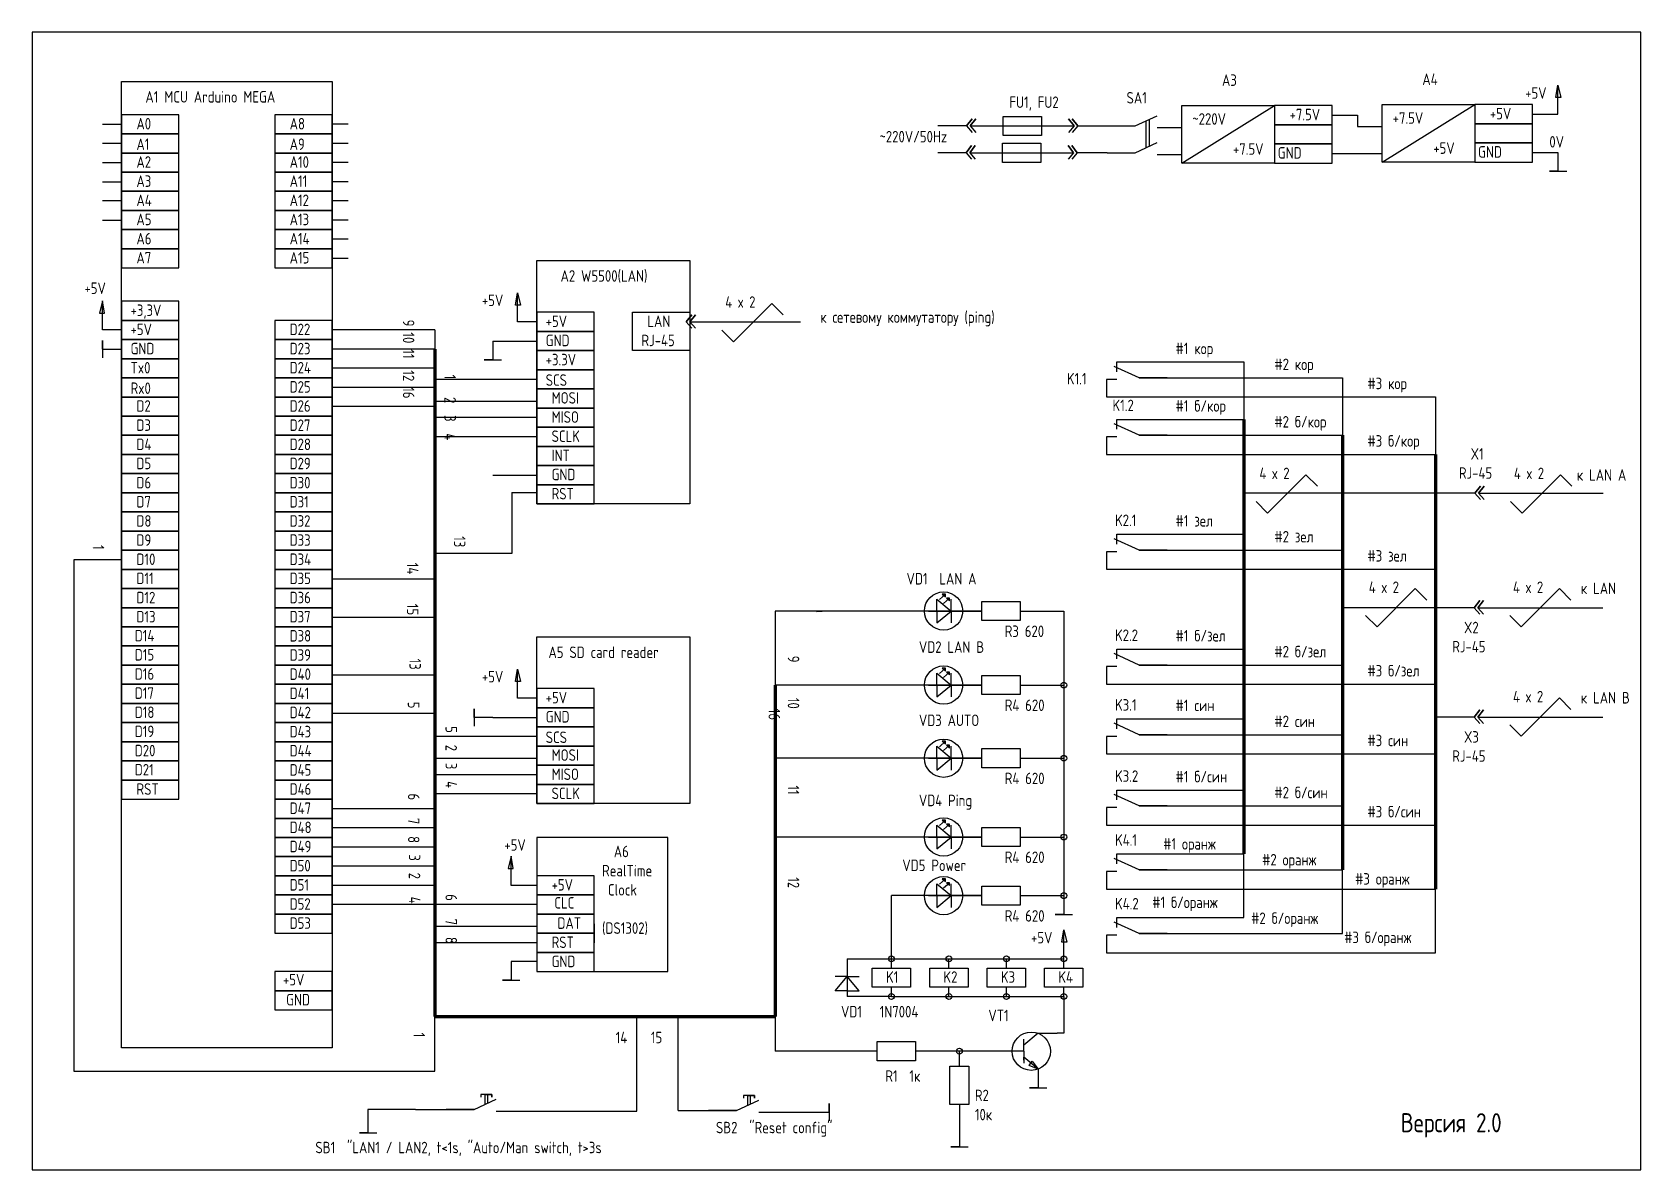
# Model space of a CAD drawing. Header units: millimetres. Extents: x -47 to 373, y 59 to 356.
import ezdxf

# ---------------------------------------------------------------- set-up
doc = ezdxf.new("R2010")
doc.units = ezdxf.units.MM
doc.linetypes.add('ГОСТ 2.303 4', pattern=[7, 5, -2, 0])
doc.styles.add('ГОСТ 2.304', font='CS_Gost2304.shx')

msp = doc.modelspace()

# ---------------------------------------------------------------- linework, layer by layer
at = {"ltscale": 100}
for p, q in [((350.55, 338.91), (351.09, 342.1)), ((351.09, 334.51), (351.09, 342.1)), ((351.09, 342.1), (351.85, 338.91)), ((252.9, 321.77), (277.12, 336.77)), ((305.21, 322.01), (329.42, 337.01)), ((351.85, 338.91), (350.55, 338.91)), ((35.25, 331.88), (31.06, 331.88)), ((196.7, 331.44), (198.15, 333.33)), ((198.15, 333.33), (196.7, 331.44)), ((197.65, 331.44), (199.1, 333.33)), ((199.1, 333.33), (197.65, 331.44)), ((224.79, 331.44), (223.34, 333.33)), ((223.34, 333.33), (224.79, 331.44)), ((225.74, 331.44), (224.29, 333.33)), ((224.29, 333.33), (225.74, 331.44)), ((240.67, 331.44), (246.49, 334.09)), ((243.58, 325.77), (243.58, 332.77)), ((244.35, 333.12), (244.35, 326.12)), ((292.12, 334.27), (298.79, 334.27)), ((298.79, 334.27), (298.79, 331.27)), ((344.42, 334.51), (351.09, 334.51)), ((196.7, 331.44), (189.17, 331.44)), ((196.7, 331.44), (198.15, 329.77)), ((197.65, 331.44), (224.79, 331.44)), ((197.65, 331.44), (199.1, 329.77)), ((224.79, 331.44), (223.34, 329.77)), ((225.74, 331.44), (224.29, 329.77)), ((225.74, 331.44), (233.36, 331.44)), ((233.36, 331.44), (240.67, 331.44)), ((246.49, 331.02), (252.83, 331.02)), ((298.79, 331.27), (305.14, 331.27)), ((35.25, 326.88), (31.06, 326.88)), ((196.56, 324.44), (189.17, 324.44)), ((196.56, 324.44), (198.01, 326.33)), ((198.01, 326.33), (196.56, 324.44)), ((196.56, 324.44), (198.01, 322.77)), ((197.51, 324.44), (198.96, 326.33)), ((198.96, 326.33), (197.51, 324.44)), ((197.51, 324.44), (224.65, 324.44)), ((197.51, 324.44), (198.96, 322.77)), ((224.65, 324.44), (223.2, 326.33)), ((223.2, 326.33), (224.65, 324.44)), ((224.65, 324.44), (223.2, 322.77)), ((225.6, 324.44), (224.15, 326.33)), ((224.15, 326.33), (225.6, 324.44)), ((225.6, 324.44), (224.15, 322.77)), ((233.36, 324.44), (225.6, 324.44)), ((233.36, 324.44), (240.67, 324.44)), ((240.67, 324.44), (246.49, 327.09)), ((246.49, 324.02), (252.83, 324.02)), ((292.12, 324.27), (298.79, 324.27)), ((298.79, 324.27), (305.14, 324.27)), ((344.42, 324.51), (351.09, 324.51)), ((351.09, 324.51), (351.09, 319.63)), ((35.25, 321.88), (31.06, 321.88)), ((351.09, 319.63), (348.86, 319.63)), ((348.86, 319.63), (353.38, 319.63)), ((35.25, 316.88), (31.06, 316.88)), ((35.25, 311.88), (31.06, 311.88)), ((35.25, 306.88), (31.06, 306.88)), ((35.25, 301.88), (31.06, 301.88)), ((35.25, 296.88), (31.06, 296.88)), ((-28.91, 285.77), (-29.67, 282.58)), ((-28.91, 278.18), (-28.91, 285.77)), ((-28.37, 282.58), (-28.91, 285.77)), ((78.94, 284.69), (79.48, 287.89)), ((79.48, 280.29), (79.48, 287.89)), ((79.48, 287.89), (80.24, 284.69)), ((-29.67, 282.58), (-28.37, 282.58)), ((80.24, 284.69), (78.94, 284.69)), ((123.5, 280.29), (124.95, 282.17)), ((124.95, 282.17), (123.5, 280.29)), ((124.45, 280.29), (125.9, 282.17)), ((125.9, 282.17), (124.45, 280.29)), ((135.82, 275.11), (145.82, 285.11)), ((145.82, 285.11), (148.82, 282.11)), ((57.85, 278.18), (31.06, 278.18)), ((57.85, 278.18), (57.85, 273.18)), ((123.5, 280.29), (124.95, 278.62)), ((124.45, 280.29), (153.32, 280.29)), ((124.45, 280.29), (125.9, 278.62)), ((132.82, 278.11), (135.82, 275.11)), ((-28.91, 273.18), (-28.91, 275.41)), ((-28.91, 275.41), (-28.91, 270.88)), ((31.06, 273.18), (31.06, 268.18)), ((57.85, 273.18), (31.06, 273.18)), ((73.01, 275.29), (73.01, 270.41)), ((124.45, 275.29), (124.45, 270.29)), ((73.01, 270.41), (70.78, 270.41)), ((70.78, 270.41), (75.3, 270.41)), ((235.92, 267.29), (235.92, 269.85)), ((235.92, 269.85), (249.04, 269.85)), ((249.04, 269.85), (269.04, 269.85)), ((269.04, 269.85), (269.04, 254.85)), ((57.85, 268.18), (31.06, 268.18)), ((84.45, 265.29), (57.85, 265.29)), ((124.45, 265.29), (124.45, 260.29)), ((233.2, 265.29), (233.2, 260.71)), ((249.04, 265.71), (294.85, 265.71)), ((294.85, 265.71), (294.85, 250.71)), ((31.06, 263.18), (31.06, 258.18)), ((57.85, 263.18), (31.06, 263.18)), ((233.2, 260.71), (249.04, 260.71)), ((249.04, 260.71), (319.14, 260.71)), ((319.14, 260.71), (319.14, 245.71)), ((35.25, 258.18), (31.06, 258.18)), ((57.85, 258.18), (31.06, 258.18)), ((84.45, 259.54), (57.85, 259.54)), ((31.06, 253.18), (31.06, 248.18)), ((84.45, 255.29), (57.85, 255.29)), ((124.45, 255.29), (124.45, 250.29)), ((235.92, 252.29), (235.92, 254.85)), ((235.92, 254.85), (249.04, 254.85)), ((249.04, 254.85), (269.04, 254.85)), ((84.45, 250.29), (57.85, 250.29)), ((233.2, 250.29), (233.2, 245.71)), ((249.04, 250.71), (294.85, 250.71)), ((84.45, 245.29), (84.45, 240.29)), ((233.2, 245.71), (249.04, 245.71)), ((249.04, 245.71), (319.14, 245.71)), ((-23.94, 243.18), (-23.94, 238.18)), ((275.28, 230.38), (285.28, 240.38)), ((285.28, 240.38), (288.28, 237.38)), ((341.73, 230.38), (351.73, 240.38)), ((351.73, 240.38), (354.73, 237.38)), ((77.93, 235.73), (84.45, 235.73)), ((77.93, 235.73), (77.93, 219.83)), ((329.4, 235.56), (269.04, 235.56)), ((329.4, 235.56), (330.85, 237.44)), ((330.85, 237.44), (329.4, 235.56)), ((329.4, 235.56), (330.85, 233.89)), ((330.35, 235.56), (331.8, 237.44)), ((331.8, 237.44), (330.35, 235.56)), ((330.35, 235.56), (331.8, 233.89)), ((330.35, 235.56), (362.92, 235.56)), ((272.28, 233.38), (275.28, 230.38)), ((338.73, 233.38), (341.73, 230.38)), ((235.92, 222.29), (235.92, 224.85)), ((235.92, 224.85), (249.04, 224.85)), ((249.04, 224.85), (269.04, 224.85)), ((77.93, 219.83), (57.85, 219.83)), ((233.2, 220.29), (233.2, 215.71)), ((249.04, 220.71), (294.85, 220.71)), ((-23.94, 218.18), (-36.4, 218.18)), ((-36.4, 218.18), (-36.4, 84.67)), ((233.2, 215.71), (249.04, 215.71)), ((246.21, 215.71), (319.14, 215.71)), ((31.06, 213.18), (57.85, 213.18)), ((303.85, 200.67), (313.85, 210.67)), ((313.85, 210.67), (316.85, 207.67)), ((341.49, 200.67), (351.49, 210.67)), ((351.49, 210.67), (354.49, 207.67)), ((188.9, 204.81), (188.9, 207.92)), ((188.9, 207.92), (192.63, 204.81)), ((188.9, 204.81), (188.9, 207.92)), ((189.59, 207.81), (191.17, 209.24)), ((191.17, 209.24), (190.35, 209.24)), ((190.35, 209.24), (191.17, 208.48)), ((190.7, 206.81), (192.24, 208.2)), ((191.17, 208.48), (191.17, 209.24)), ((192.24, 208.2), (191.42, 208.2)), ((191.42, 208.2), (192.24, 207.43)), ((192.24, 207.43), (192.24, 208.2)), ((192.63, 204.81), (192.63, 207.92)), ((329.26, 205.67), (330.71, 207.55)), ((330.71, 207.55), (329.26, 205.67)), ((330.21, 205.67), (331.66, 207.55)), ((331.66, 207.55), (330.21, 205.67)), ((31.06, 203.18), (57.85, 203.18)), ((186.71, 204.81), (146.75, 204.81)), ((146.75, 204.81), (146.75, 185.48)), ((157.49, 204.71), (159.01, 204.81)), ((200.68, 204.81), (186.71, 204.81)), ((186.71, 204.81), (200.68, 204.81)), ((188.9, 204.81), (188.9, 201.69)), ((188.9, 201.69), (192.63, 204.81)), ((188.9, 204.81), (188.9, 201.69)), ((192.63, 204.81), (192.63, 201.69)), ((210.68, 204.81), (222.08, 204.81)), ((222.08, 204.81), (222.08, 145.81)), ((329.26, 205.67), (294.85, 205.67)), ((300.85, 203.67), (303.85, 200.67)), ((329.26, 205.67), (330.71, 203.99)), ((330.21, 205.67), (331.66, 203.99)), ((330.21, 205.67), (362.78, 205.67)), ((338.49, 203.67), (341.49, 200.67)), ((235.92, 192.29), (235.92, 194.85)), ((235.92, 194.85), (249.04, 194.85)), ((249.04, 194.85), (269.04, 194.85)), ((31.06, 193.18), (31.06, 188.18)), ((78.94, 186.44), (79.48, 189.64)), ((79.48, 182.04), (79.48, 189.64)), ((79.48, 189.64), (80.24, 186.44)), ((189.59, 188.49), (191.17, 189.92)), ((191.17, 189.92), (190.35, 189.92)), ((190.35, 189.92), (191.17, 189.15)), ((191.17, 189.15), (191.17, 189.92)), ((233.2, 190.29), (233.2, 185.71)), ((249.04, 190.71), (294.85, 190.71)), ((31.06, 188.18), (58.07, 188.18)), ((80.24, 186.44), (78.94, 186.44)), ((186.71, 185.48), (146.75, 185.48)), ((200.68, 185.48), (186.71, 185.48)), ((186.71, 185.48), (200.68, 185.48)), ((188.9, 185.48), (188.9, 188.6)), ((188.9, 188.6), (192.63, 185.48)), ((188.9, 185.48), (188.9, 188.6)), ((188.9, 185.48), (188.9, 182.37)), ((188.9, 182.37), (192.63, 185.48)), ((188.9, 185.48), (188.9, 182.37)), ((190.7, 187.49), (192.24, 188.88)), ((192.24, 188.88), (191.42, 188.88)), ((191.42, 188.88), (192.24, 188.11)), ((192.24, 188.11), (192.24, 188.88)), ((192.63, 185.48), (192.63, 188.6)), ((192.63, 185.48), (192.63, 182.37)), ((210.68, 185.48), (222.08, 185.48)), ((233.2, 185.71), (249.04, 185.71)), ((249.04, 185.71), (319.14, 185.71)), ((31.06, 183.18), (31.06, 178.18)), ((341.49, 172.11), (351.49, 182.11)), ((351.49, 182.11), (354.49, 179.11)), ((31.06, 178.18), (57.85, 178.18)), ((68.13, 177.04), (68.13, 179.28)), ((68.13, 179.28), (68.13, 174.75)), ((73.01, 177.04), (68.13, 177.04)), ((235.92, 174.09), (235.92, 176.66)), ((235.92, 176.66), (249.04, 176.66)), ((249.04, 176.66), (269.04, 176.66)), ((329.26, 177.11), (319.14, 177.11)), ((329.26, 177.11), (330.71, 178.99)), ((330.71, 178.99), (329.26, 177.11)), ((329.26, 177.11), (330.71, 175.43)), ((330.21, 177.11), (331.66, 178.99)), ((331.66, 178.99), (330.21, 177.11)), ((330.21, 177.11), (331.66, 175.43)), ((330.21, 177.11), (362.78, 177.11)), ((31.06, 173.18), (31.06, 168.18)), ((249.04, 172.51), (294.85, 172.51)), ((338.49, 175.11), (341.49, 172.11)), ((84.45, 172.04), (57.85, 172.04)), ((188.9, 166.38), (188.9, 169.5)), ((188.9, 169.5), (192.63, 166.38)), ((188.9, 166.38), (188.9, 169.5)), ((189.59, 169.39), (191.17, 170.82)), ((191.17, 170.82), (190.35, 170.82)), ((190.35, 170.82), (191.17, 170.05)), ((190.7, 168.38), (192.24, 169.77)), ((191.17, 170.05), (191.17, 170.82)), ((192.24, 169.77), (191.42, 169.77)), ((191.42, 169.77), (192.24, 169.01)), ((192.24, 169.01), (192.24, 169.77)), ((192.63, 166.38), (192.63, 169.5)), ((233.2, 172.09), (233.2, 167.51)), ((84.45, 166.29), (57.85, 166.29)), ((124.45, 167.04), (124.45, 162.04)), ((186.71, 166.38), (146.75, 166.38)), ((200.68, 166.38), (186.71, 166.38)), ((186.71, 166.38), (200.68, 166.38)), ((188.9, 166.38), (188.9, 163.26)), ((188.9, 163.26), (192.63, 166.38)), ((188.9, 166.38), (188.9, 163.26)), ((192.63, 166.38), (192.63, 163.26)), ((210.68, 166.38), (222.08, 166.38)), ((233.2, 167.51), (249.04, 167.51)), ((249.04, 167.51), (319.14, 167.51)), ((-23.94, 163.18), (-23.94, 158.18)), ((57.85, 157.04), (57.85, 162.34)), ((84.45, 162.04), (57.85, 162.04)), ((84.45, 157.04), (57.85, 157.04)), ((235.92, 155.5), (235.92, 158.07)), ((235.92, 158.07), (249.04, 158.07)), ((249.04, 158.07), (269.04, 158.07)), ((57.85, 153.18), (31.06, 153.18)), ((233.2, 153.5), (233.2, 148.93)), ((249.04, 153.93), (294.85, 153.93)), ((57.62, 148.18), (31.06, 148.18)), ((188.9, 145.81), (188.9, 148.92)), ((188.9, 148.92), (192.63, 145.81)), ((188.9, 145.81), (188.9, 148.92)), ((189.59, 148.81), (191.17, 150.24)), ((191.17, 150.24), (190.35, 150.24)), ((190.35, 150.24), (191.17, 149.48)), ((190.7, 147.81), (192.24, 149.2)), ((191.17, 149.48), (191.17, 150.24)), ((192.24, 149.2), (191.42, 149.2)), ((191.42, 149.2), (192.24, 148.44)), ((192.24, 148.44), (192.24, 149.2)), ((192.63, 145.81), (192.63, 148.92)), ((233.2, 148.93), (249.04, 148.93)), ((249.04, 148.93), (319.14, 148.93)), ((57.61, 143.18), (31.06, 143.18)), ((186.71, 145.81), (146.75, 145.81)), ((200.68, 145.81), (186.71, 145.81)), ((186.71, 145.81), (200.68, 145.81)), ((188.9, 145.81), (188.9, 142.69)), ((188.9, 142.69), (192.63, 145.81)), ((188.9, 145.81), (188.9, 142.69)), ((192.63, 145.81), (192.63, 142.69)), ((210.68, 145.81), (222.08, 145.81)), ((222.08, 145.81), (222.08, 130.5)), ((77.78, 140.77), (77.02, 137.58)), ((77.78, 133.18), (77.78, 140.77)), ((78.32, 137.58), (77.78, 140.77)), ((235.92, 138.81), (235.92, 141.38)), ((235.92, 141.38), (249.04, 141.38)), ((249.04, 141.38), (269.04, 141.38)), ((269.04, 124.76), (269.04, 141.38)), ((57.85, 138.18), (31.06, 138.18)), ((77.02, 137.58), (78.32, 137.58)), ((189.59, 133.51), (191.17, 134.93)), ((191.17, 134.93), (190.35, 134.93)), ((190.35, 134.93), (191.17, 134.17)), ((191.17, 134.17), (191.17, 134.93)), ((233.2, 136.81), (233.2, 132.23)), ((247.86, 137.23), (294.85, 137.23)), ((294.85, 120.61), (294.85, 137.23)), ((57.62, 133.18), (31.06, 133.18)), ((84.45, 133.18), (77.78, 133.18)), ((186.71, 130.5), (177.08, 130.5)), ((177.08, 114), (177.08, 130.5)), ((200.68, 130.5), (186.71, 130.5)), ((186.71, 130.5), (200.68, 130.5)), ((188.9, 130.5), (188.9, 133.62)), ((188.9, 133.62), (192.63, 130.5)), ((188.9, 130.5), (188.9, 133.62)), ((188.9, 130.5), (188.9, 127.38)), ((188.9, 127.38), (192.63, 130.5)), ((188.9, 130.5), (188.9, 127.38)), ((190.7, 132.5), (192.24, 133.89)), ((192.24, 133.89), (191.42, 133.89)), ((191.42, 133.89), (192.24, 133.13)), ((192.24, 133.13), (192.24, 133.89)), ((192.63, 130.5), (192.63, 133.62)), ((192.63, 130.5), (192.63, 127.38)), ((210.68, 130.5), (222.08, 130.5)), ((222.08, 130.5), (222.08, 125.61)), ((233.2, 132.23), (249.04, 132.23)), ((249.04, 132.23), (319.14, 132.23)), ((319.14, 115.61), (319.14, 132.23)), ((57.62, 128.18), (31.06, 128.18)), ((84.45, 128.18), (57.85, 128.18)), ((84.45, 128.18), (84.45, 123.18)), ((84.45, 122.42), (57.85, 122.42)), ((57.85, 122.42), (57.85, 118.18)), ((99.45, 123.18), (99.45, 118.18)), ((222.08, 125.61), (219.85, 125.61)), ((219.85, 125.61), (224.37, 125.61)), ((235.92, 122.19), (235.92, 124.76)), ((235.92, 124.76), (249.04, 124.76)), ((249.04, 124.76), (269.04, 124.76)), ((84.45, 118.18), (57.85, 118.18)), ((221.54, 118.4), (222.08, 121.59)), ((222.84, 118.4), (221.54, 118.4)), ((222.08, 114), (222.08, 121.59)), ((222.08, 121.59), (222.84, 118.4)), ((233.2, 120.19), (233.2, 115.61)), ((249.04, 120.61), (294.85, 120.61)), ((165.49, 114), (177.08, 114)), ((165.49, 114), (165.49, 104.19)), ((177.08, 111.6), (177.08, 114)), ((177.08, 114), (222.08, 114)), ((192.08, 111.6), (192.08, 114)), ((207.08, 111.6), (207.08, 114)), ((222.08, 111.6), (222.08, 114)), ((233.2, 115.61), (249.04, 115.61)), ((249.04, 115.61), (319.14, 115.61)), ((84.45, 113.29), (77.78, 113.29)), ((77.78, 113.29), (77.78, 108.41)), ((162.38, 105.69), (165.49, 109.42)), ((165.49, 109.42), (162.38, 109.42)), ((168.61, 105.69), (165.49, 109.42)), ((165.49, 109.42), (168.61, 109.42)), ((77.78, 108.41), (75.54, 108.41)), ((75.54, 108.41), (80.07, 108.41)), ((165.49, 105.69), (162.38, 105.69)), ((165.49, 105.69), (162.38, 105.69)), ((165.49, 105.69), (168.61, 105.69)), ((165.49, 105.69), (168.61, 105.69)), ((177.08, 104.19), (177.08, 106.6)), ((192.08, 104.19), (192.08, 106.6)), ((207.08, 104.19), (207.08, 106.6)), ((222.08, 104.19), (222.08, 106.6)), ((177.08, 104.19), (165.49, 104.19)), ((177.08, 104.19), (222.08, 104.19)), ((222.08, 104.19), (222.08, 94.57)), ((57.85, 84.67), (57.85, 98.92)), ((110.62, 74.27), (110.62, 98.92)), ((121.38, 74.44), (121.38, 98.92)), ((146.75, 98.92), (146.75, 89.89)), ((215.36, 94.57), (211.63, 91.45)), ((211.63, 89.89), (211.63, 93.01)), ((215.36, 94.57), (220.38, 94.57)), ((222.08, 94.57), (220.38, 94.57)), ((173.37, 89.89), (146.75, 89.89)), ((211.63, 89.89), (183.37, 89.89)), ((194.82, 86.02), (194.82, 89.89)), ((211.63, 89.89), (211.63, 86.78)), ((215.36, 85.22), (211.63, 88.33)), ((211.63, 87.57), (211.63, 88.33)), ((-36.4, 84.67), (57.85, 84.67)), ((215.36, 85.22), (215.36, 80.33)), ((215.36, 80.33), (213.13, 80.33)), ((213.13, 80.33), (217.65, 80.33)), ((160.81, 74.02), (160.81, 76.25)), ((160.81, 76.25), (160.81, 71.73)), ((194.82, 76.02), (194.82, 69.85)), ((52.83, 74.7), (40.39, 74.7)), ((40.39, 74.7), (40.39, 73.43)), ((40.39, 73.43), (40.39, 68.54)), ((52.83, 74.7), (60.78, 74.7)), ((121.38, 74.44), (129.33, 74.44)), ((40.39, 68.54), (38.15, 68.54)), ((38.15, 68.54), (42.68, 68.54)), ((194.83, 69.85), (194.83, 64.97)), ((194.83, 64.97), (192.59, 64.97)), ((192.59, 64.97), (197.12, 64.97))]:
    msp.add_line(p, q, dxfattribs=at)
at = {"linetype": 'ГОСТ 2.303 4', "ltscale": 100}
for p, q in [((-28.91, 331.88), (-23.94, 331.88)), ((-28.91, 331.88), (-23.94, 331.88)), ((-23.94, 326.88), (-28.91, 326.88)), ((-28.91, 321.88), (-23.94, 321.88)), ((-28.91, 316.88), (-23.94, 316.88)), ((-28.91, 316.88), (-23.94, 316.88)), ((-23.94, 311.88), (-28.91, 311.88)), ((-28.91, 306.88), (-23.94, 306.88)), ((-23.94, 278.18), (-28.91, 278.18)), ((-23.94, 278.18), (-28.91, 278.18)), ((84.45, 280.29), (79.48, 280.29)), ((-28.91, 273.18), (-23.94, 273.18)), ((-28.91, 273.18), (-23.94, 273.18)), ((73.01, 275.29), (84.45, 275.29)), ((235.92, 265.29), (233.2, 265.29)), ((241.74, 265.71), (235.2, 268.68)), ((249.04, 265.71), (241.74, 265.71)), ((241.74, 265.71), (249.04, 265.71)), ((241.74, 250.71), (235.2, 253.68)), ((235.92, 250.29), (233.2, 250.29)), ((249.04, 250.71), (241.74, 250.71)), ((241.74, 250.71), (249.04, 250.71)), ((73.01, 240.29), (84.45, 240.29)), ((241.74, 220.71), (235.2, 223.68)), ((235.92, 220.29), (233.2, 220.29)), ((249.04, 220.71), (241.74, 220.71)), ((241.74, 220.71), (249.04, 220.71)), ((241.74, 190.71), (235.2, 193.68)), ((235.92, 190.29), (233.2, 190.29)), ((249.04, 190.71), (241.74, 190.71)), ((241.74, 190.71), (249.04, 190.71)), ((84.45, 182.04), (79.48, 182.04)), ((73.01, 177.04), (84.45, 177.04)), ((241.74, 172.51), (235.2, 175.49)), ((249.04, 172.51), (241.74, 172.51)), ((241.74, 172.51), (249.04, 172.51)), ((235.92, 172.09), (233.2, 172.09)), ((241.74, 153.93), (235.2, 156.9)), ((235.92, 153.5), (233.2, 153.5)), ((249.04, 153.93), (241.74, 153.93)), ((241.74, 153.93), (249.04, 153.93)), ((241.74, 137.23), (235.2, 140.21)), ((235.92, 136.81), (233.2, 136.81)), ((249.04, 137.23), (241.74, 137.23)), ((241.74, 137.23), (249.04, 137.23)), ((84.45, 128.18), (84.45, 123.18)), ((241.74, 120.61), (235.2, 123.59)), ((235.92, 120.19), (233.2, 120.19)), ((249.04, 120.61), (241.74, 120.61)), ((241.74, 120.61), (249.04, 120.61)), ((213.07, 86.2), (213.85, 87.25)), ((215.36, 85.22), (213.07, 86.2)), ((213.85, 87.25), (215.36, 85.22)), ((68.09, 74.7), (73.91, 77.34)), ((72.74, 78.58), (69.87, 78.58)), ((69.87, 78.58), (69.87, 77.87)), ((71, 76.02), (71, 78.58)), ((71, 78.58), (71.65, 78.58)), ((71.65, 78.58), (71.65, 76.32)), ((71.65, 78.58), (72.74, 78.58)), ((72.74, 78.58), (72.74, 77.87)), ((72.74, 77.87), (72.74, 78.58)), ((136.64, 74.44), (142.46, 77.09)), ((141.29, 78.32), (138.42, 78.32)), ((138.42, 78.32), (138.42, 77.62)), ((139.55, 75.77), (139.55, 78.32)), ((139.55, 78.32), (140.2, 78.32)), ((140.2, 78.32), (140.2, 76.07)), ((140.2, 78.32), (141.29, 78.32)), ((141.29, 78.32), (141.29, 77.62)), ((141.29, 77.62), (141.29, 78.32)), ((60.78, 74.7), (68.09, 74.7)), ((68.09, 74.7), (60.78, 74.7)), ((73.91, 74.27), (110.62, 74.27)), ((129.33, 74.44), (136.64, 74.44)), ((136.64, 74.44), (129.33, 74.44)), ((142.46, 74.02), (160.81, 74.02))]:
    msp.add_line(p, q, dxfattribs=at)
at = {"linetype": 'Continuous', "lineweight": 200, "ltscale": 100}
for p, q in [((57.85, 273.18), (57.85, 98.92)), ((269.04, 254.85), (269.04, 141.38)), ((294.85, 250.71), (294.85, 137.23)), ((319.14, 245.71), (319.14, 132.23)), ((146.75, 185.48), (146.75, 98.92)), ((57.85, 98.92), (146.75, 98.92))]:
    msp.add_line(p, q, dxfattribs=at)
at = {"ltscale": 100}
for points in [[(-47.27, 58.93), (372.73, 58.93), (372.73, 355.93), (-47.27, 355.93)], [(-23.94, 343.03), (31.06, 343.03), (31.06, 90.78), (-23.94, 90.78)], [(252.9, 336.77), (277.12, 336.77), (277.12, 321.77), (252.9, 321.77)], [(277.12, 331.77), (292.12, 331.77), (292.12, 336.77), (277.12, 336.77)], [(305.21, 337.01), (329.42, 337.01), (329.42, 322.01), (305.21, 322.01)], [(329.42, 332.01), (344.42, 332.01), (344.42, 337.01), (329.42, 337.01)], [(-23.94, 329.38), (-8.94, 329.38), (-8.94, 334.38), (-23.94, 334.38)], [(16.06, 329.38), (31.06, 329.38), (31.06, 334.38), (16.06, 334.38)], [(206.22, 333.94), (216.22, 333.94), (216.22, 328.94), (206.22, 328.94)], [(329.42, 327.01), (344.42, 327.01), (344.42, 332.01), (329.42, 332.01)], [(-23.94, 324.38), (-8.94, 324.38), (-8.94, 329.38), (-23.94, 329.38)], [(16.06, 324.38), (31.06, 324.38), (31.06, 329.38), (16.06, 329.38)], [(277.12, 326.77), (292.12, 326.77), (292.12, 331.77), (277.12, 331.77)], [(-23.94, 319.38), (-8.94, 319.38), (-8.94, 324.38), (-23.94, 324.38)], [(16.06, 319.38), (31.06, 319.38), (31.06, 324.38), (16.06, 324.38)], [(206.08, 326.94), (216.08, 326.94), (216.08, 321.94), (206.08, 321.94)], [(277.12, 321.77), (292.12, 321.77), (292.12, 326.77), (277.12, 326.77)], [(329.42, 322.01), (344.42, 322.01), (344.42, 327.01), (329.42, 327.01)], [(-23.94, 314.38), (-8.94, 314.38), (-8.94, 319.38), (-23.94, 319.38)], [(16.06, 314.38), (31.06, 314.38), (31.06, 319.38), (16.06, 319.38)], [(-23.94, 309.38), (-8.94, 309.38), (-8.94, 314.38), (-23.94, 314.38)], [(16.06, 309.38), (31.06, 309.38), (31.06, 314.38), (16.06, 314.38)], [(-23.94, 304.38), (-8.94, 304.38), (-8.94, 309.38), (-23.94, 309.38)], [(16.06, 304.38), (31.06, 304.38), (31.06, 309.38), (16.06, 309.38)], [(-23.94, 299.38), (-8.94, 299.38), (-8.94, 304.38), (-23.94, 304.38)], [(16.06, 299.38), (31.06, 299.38), (31.06, 304.38), (16.06, 304.38)], [(-23.94, 294.38), (-8.94, 294.38), (-8.94, 299.38), (-23.94, 299.38)], [(16.06, 294.38), (31.06, 294.38), (31.06, 299.38), (16.06, 299.38)], [(84.45, 296.28), (124.45, 296.28), (124.45, 232.79), (84.45, 232.79)], [(-23.94, 280.68), (-8.94, 280.68), (-8.94, 285.68), (-23.94, 285.68)], [(84.45, 277.79), (99.45, 277.79), (99.45, 282.79), (84.45, 282.79)], [(109.45, 282.79), (124.45, 282.79), (124.45, 272.79), (109.45, 272.79)], [(-23.94, 275.68), (-8.94, 275.68), (-8.94, 280.68), (-23.94, 280.68)], [(16.06, 275.68), (31.06, 275.68), (31.06, 280.68), (16.06, 280.68)], [(84.45, 272.79), (99.45, 272.79), (99.45, 277.79), (84.45, 277.79)], [(-23.94, 270.68), (-8.94, 270.68), (-8.94, 275.68), (-23.94, 275.68)], [(16.06, 270.68), (31.06, 270.68), (31.06, 275.68), (16.06, 275.68)], [(-23.94, 265.68), (-8.94, 265.68), (-8.94, 270.68), (-23.94, 270.68)], [(16.06, 265.68), (31.06, 265.68), (31.06, 270.68), (16.06, 270.68)], [(84.45, 267.79), (99.45, 267.79), (99.45, 272.79), (84.45, 272.79)], [(-23.94, 260.68), (-8.94, 260.68), (-8.94, 265.68), (-23.94, 265.68)], [(16.06, 260.68), (31.06, 260.68), (31.06, 265.68), (16.06, 265.68)], [(84.45, 262.79), (99.45, 262.79), (99.45, 267.79), (84.45, 267.79)], [(-23.94, 255.68), (-8.94, 255.68), (-8.94, 260.68), (-23.94, 260.68)], [(16.06, 255.68), (31.06, 255.68), (31.06, 260.68), (16.06, 260.68)], [(84.45, 257.79), (99.45, 257.79), (99.45, 262.79), (84.45, 262.79)], [(84.45, 252.79), (99.45, 252.79), (99.45, 257.79), (84.45, 257.79)], [(-23.94, 250.68), (-8.94, 250.68), (-8.94, 255.68), (-23.94, 255.68)], [(16.06, 250.68), (31.06, 250.68), (31.06, 255.68), (16.06, 255.68)], [(84.45, 247.79), (99.45, 247.79), (99.45, 252.79), (84.45, 252.79)], [(-23.94, 245.68), (-8.94, 245.68), (-8.94, 250.68), (-23.94, 250.68)], [(16.06, 245.68), (31.06, 245.68), (31.06, 250.68), (16.06, 250.68)], [(-23.94, 240.68), (-8.94, 240.68), (-8.94, 245.68), (-23.94, 245.68)], [(16.06, 240.68), (31.06, 240.68), (31.06, 245.68), (16.06, 245.68)], [(84.45, 242.79), (99.45, 242.79), (99.45, 247.79), (84.45, 247.79)], [(-23.94, 235.68), (-8.94, 235.68), (-8.94, 240.68), (-23.94, 240.68)], [(16.06, 235.68), (31.06, 235.68), (31.06, 240.68), (16.06, 240.68)], [(84.45, 237.79), (99.45, 237.79), (99.45, 242.79), (84.45, 242.79)], [(-23.94, 230.68), (-8.94, 230.68), (-8.94, 235.68), (-23.94, 235.68)], [(16.06, 230.68), (31.06, 230.68), (31.06, 235.68), (16.06, 235.68)], [(84.45, 232.79), (99.45, 232.79), (99.45, 237.79), (84.45, 237.79)], [(-23.94, 225.68), (-8.94, 225.68), (-8.94, 230.68), (-23.94, 230.68)], [(16.06, 225.68), (31.06, 225.68), (31.06, 230.68), (16.06, 230.68)], [(-23.94, 220.68), (-8.94, 220.68), (-8.94, 225.68), (-23.94, 225.68)], [(16.06, 220.68), (31.06, 220.68), (31.06, 225.68), (16.06, 225.68)], [(-23.94, 215.68), (-8.94, 215.68), (-8.94, 220.68), (-23.94, 220.68)], [(16.06, 215.68), (31.06, 215.68), (31.06, 220.68), (16.06, 220.68)], [(-23.94, 210.68), (-8.94, 210.68), (-8.94, 215.68), (-23.94, 215.68)], [(16.06, 210.68), (31.06, 210.68), (31.06, 215.68), (16.06, 215.68)], [(-23.94, 205.68), (-8.94, 205.68), (-8.94, 210.68), (-23.94, 210.68)], [(16.06, 205.68), (31.06, 205.68), (31.06, 210.68), (16.06, 210.68)], [(200.68, 207.31), (210.68, 207.31), (210.68, 202.31), (200.68, 202.31)], [(-23.94, 200.68), (-8.94, 200.68), (-8.94, 205.68), (-23.94, 205.68)], [(16.06, 200.68), (31.06, 200.68), (31.06, 205.68), (16.06, 205.68)], [(-23.94, 195.68), (-8.94, 195.68), (-8.94, 200.68), (-23.94, 200.68)], [(16.06, 195.68), (31.06, 195.68), (31.06, 200.68), (16.06, 200.68)], [(84.45, 198.03), (124.45, 198.03), (124.45, 154.54), (84.45, 154.54)], [(-23.94, 190.68), (-8.94, 190.68), (-8.94, 195.68), (-23.94, 195.68)], [(16.06, 190.68), (31.06, 190.68), (31.06, 195.68), (16.06, 195.68)], [(-23.94, 185.68), (-8.94, 185.68), (-8.94, 190.68), (-23.94, 190.68)], [(16.06, 185.68), (31.06, 185.68), (31.06, 190.68), (16.06, 190.68)], [(-23.94, 180.68), (-8.94, 180.68), (-8.94, 185.68), (-23.94, 185.68)], [(16.06, 180.68), (31.06, 180.68), (31.06, 185.68), (16.06, 185.68)], [(200.68, 187.98), (210.68, 187.98), (210.68, 182.98), (200.68, 182.98)], [(-23.94, 175.68), (-8.94, 175.68), (-8.94, 180.68), (-23.94, 180.68)], [(16.06, 175.68), (31.06, 175.68), (31.06, 180.68), (16.06, 180.68)], [(84.45, 179.54), (99.45, 179.54), (99.45, 184.54), (84.45, 184.54)], [(84.45, 174.54), (99.45, 174.54), (99.45, 179.54), (84.45, 179.54)], [(-23.94, 170.68), (-8.94, 170.68), (-8.94, 175.68), (-23.94, 175.68)], [(16.06, 170.68), (31.06, 170.68), (31.06, 175.68), (16.06, 175.68)], [(84.45, 169.54), (99.45, 169.54), (99.45, 174.54), (84.45, 174.54)], [(84.45, 169.54), (99.45, 169.54), (99.45, 174.54), (84.45, 174.54)], [(-23.94, 165.68), (-8.94, 165.68), (-8.94, 170.68), (-23.94, 170.68)], [(16.06, 165.68), (31.06, 165.68), (31.06, 170.68), (16.06, 170.68)], [(84.45, 164.54), (99.45, 164.54), (99.45, 169.54), (84.45, 169.54)], [(200.68, 168.88), (210.68, 168.88), (210.68, 163.88), (200.68, 163.88)], [(-23.94, 160.68), (-8.94, 160.68), (-8.94, 165.68), (-23.94, 165.68)], [(16.06, 160.68), (31.06, 160.68), (31.06, 165.68), (16.06, 165.68)], [(84.45, 159.54), (99.45, 159.54), (99.45, 164.54), (84.45, 164.54)], [(-23.94, 155.68), (-8.94, 155.68), (-8.94, 160.68), (-23.94, 160.68)], [(16.06, 155.68), (31.06, 155.68), (31.06, 160.68), (16.06, 160.68)], [(16.06, 150.68), (31.06, 150.68), (31.06, 155.68), (16.06, 155.68)], [(84.45, 154.54), (99.45, 154.54), (99.45, 159.54), (84.45, 159.54)], [(16.06, 145.68), (31.06, 145.68), (31.06, 150.68), (16.06, 150.68)], [(200.68, 148.31), (210.68, 148.31), (210.68, 143.31), (200.68, 143.31)], [(16.06, 140.68), (31.06, 140.68), (31.06, 145.68), (16.06, 145.68)], [(16.06, 135.68), (31.06, 135.68), (31.06, 140.68), (16.06, 140.68)], [(16.06, 130.68), (31.06, 130.68), (31.06, 135.68), (16.06, 135.68)], [(84.45, 130.68), (99.45, 130.68), (99.45, 135.68), (84.45, 135.68)], [(16.06, 125.68), (31.06, 125.68), (31.06, 130.68), (16.06, 130.68)], [(84.45, 125.68), (99.45, 125.68), (99.45, 130.68), (84.45, 130.68)], [(200.68, 133), (210.68, 133), (210.68, 128), (200.68, 128)], [(16.06, 120.68), (31.06, 120.68), (31.06, 125.68), (16.06, 125.68)], [(84.45, 120.68), (99.45, 120.68), (99.45, 125.68), (84.45, 125.68)], [(84.45, 115.68), (99.45, 115.68), (99.45, 120.68), (84.45, 120.68)], [(84.45, 110.68), (99.45, 110.68), (99.45, 115.68), (84.45, 115.68)], [(16.06, 105.68), (31.06, 105.68), (31.06, 110.68), (16.06, 110.68)], [(172.08, 111.6), (182.08, 111.6), (182.08, 106.6), (172.08, 106.6)], [(187.08, 111.6), (197.08, 111.6), (197.08, 106.6), (187.08, 106.6)], [(202.08, 111.6), (212.08, 111.6), (212.08, 106.6), (202.08, 106.6)], [(217.08, 111.6), (227.08, 111.6), (227.08, 106.6), (217.08, 106.6)], [(16.06, 100.68), (31.06, 100.68), (31.06, 105.68), (16.06, 105.68)], [(173.37, 92.39), (183.37, 92.39), (183.37, 87.39), (173.37, 87.39)], [(197.32, 86.02), (197.32, 76.02), (192.32, 76.02), (192.32, 86.02)]]:
    msp.add_lwpolyline(points, close=True, dxfattribs=at)
at = {"linetype": 'ГОСТ 2.303 4', "ltscale": 100}
msp.add_lwpolyline([(84.45, 110.68), (118.68, 110.68), (118.68, 145.68), (84.45, 145.68)], close=True, dxfattribs=at)
at = {"ltscale": 100}
for centre, radius in [((190.68, 204.81), 5), ((190.68, 185.48), 5), ((222.08, 185.48), 0.758), ((190.68, 166.38), 5), ((222.08, 166.38), 0.758), ((190.68, 145.81), 5), ((222.08, 145.81), 0.758), ((190.68, 130.5), 5), ((222.08, 130.5), 0.758), ((177.08, 114), 0.758), ((192.08, 114), 0.758), ((207.08, 114), 0.758), ((222.08, 114), 0.758), ((177.08, 104.19), 0.758), ((192.08, 104.19), 0.758), ((207.08, 104.19), 0.758), ((222.08, 104.19), 0.758), ((213.58, 89.89), 5), ((194.82, 89.89), 0.758)]:
    msp.add_circle(centre, radius, dxfattribs=at)

# ---------------------------------------------------------------- texts
at = {"ltscale": 100, "style": 'ГОСТ 2.304'}
for s, insert, char_height, width, attachment_point in [('  A3', (260.3, 344.9), 3, 19.381, 1), ('  A4', (312.61, 345.14), 3, 19.381, 1), ('  A1 MCU Arduino MEGA', (-20.78, 340.54), 3, 53.9636, 1), ('  SA1', (235.39, 340.3), 3, 19.381, 1), ('  +5V', (348.11, 341.53), 3, 15, 3), ('  FU1, FU2', (204.8, 339.15), 3, 19.381, 1), ('  +5V', (330.24, 336.17), 3, 15, 1), ('  A0', (-23.12, 333.53), 3, 15, 1), ('  A8', (16.88, 333.53), 3, 15, 1), ('  ~220V', (252.56, 334.77), 3, 15, 1), ('  +7.5V', (277.94, 335.92), 3, 15, 1), ('  +7.5V', (304.86, 335.01), 3, 15, 1), ('  A1', (-23.12, 328.18), 3, 15, 1), ('  A9', (16.88, 328.18), 3, 15, 1), ('  ~220V/50Hz', (170.89, 330.15), 3, 28.2381, 1), ('  0V', (352.68, 328.8), 3, 15, 3), ('  A2', (-23.12, 323.53), 3, 15, 1), ('  A10', (16.88, 323.53), 3, 15, 1), (' +7.5V', (264.7, 326.91), 3, 15, 1), ('GND', (277.94, 325.92), 3, 15, 1), (' +5V', (317.01, 327.15), 3, 15, 1), ('GND', (330.24, 326.17), 3, 15, 1), ('  A3', (-23.12, 318.53), 3, 15, 1), ('  A11', (16.88, 318.53), 3, 15, 1), ('  A4', (-23.12, 313.53), 3, 15, 1), ('  A12', (16.88, 313.53), 3, 15, 1), ('  A5', (-23.12, 308.53), 3, 15, 1), ('  A13', (16.88, 308.53), 3, 15, 1), ('  A6', (-23.12, 303.53), 3, 15, 1), ('  A14', (16.88, 303.53), 3, 15, 1), ('  A7', (-23.12, 298.53), 3, 15, 1), ('  A15', (16.88, 298.53), 3, 15, 1), ('  A2 W5500(LAN)', (87.61, 293.79), 3, 53.9636, 1), ('  +5V', (-36.69, 290.59), 3, 15, 1), ('+5V   ', (75.73, 287.43), 3, 22.5714, 3), (' 4 х 2', (132.15, 286.97), 3, 25.0529, 1), (' +3,3V', (-23.12, 284.83), 3, 15, 1), (' +5V', (85.27, 281.95), 3, 15, 1), ('  LAN\\P RJ-45\\P', (110.27, 281.95), 3, 15, 1), (' к сетевому коммутатору (ping)', (156.96, 283.04), 3, 62.5851, 1), (' +5V', (-23.12, 279.83), 3, 15, 1), ('  D22', (16.88, 279.83), 3, 15, 1), (' GND', (-23.12, 274.83), 3, 15, 1), ('  D23', (16.88, 274.83), 3, 15, 1), (' GND', (85.27, 276.95), 3, 15, 1), ('#1 кор', (251.24, 274.85), 3, 19.381, 1), (' Tx0', (-23.12, 269.83), 3, 15, 1), ('  D24', (16.88, 269.83), 3, 15, 1), (' +3.3V', (85.27, 271.95), 3, 15, 1), ('#2 кор', (277.05, 270.71), 3, 19.381, 1), ('  D25', (16.88, 264.83), 3, 15, 1), (' SCS', (85.27, 266.6), 3, 15, 1), ('  K1.1', (219.81, 266.95), 3, 15, 1), ('#3 кор', (301.34, 265.71), 3, 19.381, 1), (' Rx0', (-23.12, 264.48), 3, 15, 1), ('  MOSI', (85.27, 261.95), 3, 15, 1), ('  D2', (-23.12, 259.83), 3, 15, 1), ('  D26', (16.88, 259.83), 3, 15, 1), ('  MISO', (85.27, 256.95), 3, 15, 1), ('  K1.2', (231.72, 259.99), 3, 15, 1), ('#1 б/кор', (251.24, 259.85), 3, 19.381, 1), ('  D3', (-23.12, 254.83), 3, 15, 1), ('  D27', (16.88, 254.83), 3, 15, 1), ('#2 б/кор', (277.05, 255.71), 3, 19.381, 1), ('  D4', (-23.12, 249.83), 3, 15, 1), ('  D28', (16.88, 249.83), 3, 15, 1), ('  SCLK', (85.27, 251.95), 3, 15, 1), ('#3 б/кор', (301.34, 250.71), 3, 19.381, 1), ('  D5', (-23.12, 244.83), 3, 15, 1), ('  D29', (16.88, 244.83), 3, 15, 1), ('  INT', (85.27, 246.95), 3, 15, 1), ('  X1\\PRJ-45\\P', (325.23, 247.33), 3, 15, 1), ('  D6', (-23.12, 239.83), 3, 15, 1), ('  D30', (16.88, 239.83), 3, 15, 1), ('  GND', (85.27, 241.95), 3, 15, 1), (' 4 х 2', (271.6, 242.24), 3, 25.0529, 1), (' 4 х 2', (338.05, 242.24), 3, 25.0529, 1), (' к LAN A', (354.5, 241.84), 3, 25.0529, 1), ('  RST', (85.27, 236.95), 3, 15, 1), ('  D7', (-23.12, 234.83), 3, 15, 1), ('  D31', (16.88, 234.83), 3, 15, 1), ('  D32', (16.88, 229.83), 3, 15, 1), ('  K2.1', (232.38, 229.99), 3, 15, 1), ('#1 зел', (251.24, 229.85), 3, 19.381, 1), ('  D33', (16.88, 224.83), 3, 15, 1), ('#2 зел', (277.05, 225.71), 3, 19.381, 1), ('  D10', (-23.12, 219.83), 3, 15, 1), ('  D34', (16.88, 219.83), 3, 15, 1), ('#3 зел', (301.34, 220.71), 3, 19.381, 1), ('  D11', (-23.12, 214.83), 3, 15, 1), ('  D35', (16.88, 214.83), 3, 15, 1), (' VD1  LAN A', (179.49, 214.73), 3, 38.5033, 1), (' 4 х 2', (300.17, 212.52), 3, 25.0529, 1), (' 4 х 2', (337.82, 212.52), 3, 25.0529, 1), (' к LAN', (355.54, 212.22), 3, 25.0529, 1), ('  D12', (-23.12, 209.83), 3, 15, 1), ('  D36', (16.88, 209.83), 3, 15, 1), ('  D13', (-23.12, 204.83), 3, 15, 1), ('  D37', (16.88, 204.83), 3, 15, 1), ('  X2\\PRJ-45\\P', (323.49, 202.01), 3, 15, 1), ('  D14', (-23.55, 199.88), 3, 15, 1), ('  D38', (16.88, 199.83), 3, 15, 1), (' R3 620', (205.11, 201.03), 3, 15, 1), ('  K2.2', (232.38, 199.99), 3, 15, 1), ('#1 б/зел', (251.24, 199.85), 3, 19.381, 1), ('  D15', (-23.55, 194.88), 3, 15, 1), ('  D39', (16.88, 194.83), 3, 15, 1), ('  A5 SD card reader', (84.45, 195.54), 3, 53.9636, 1), (' VD2 LAN B', (182.71, 196.89), 3, 38.5033, 1), ('#2 б/зел', (277.05, 195.71), 3, 19.381, 1), ('  D16', (-23.55, 189.88), 3, 15, 1), ('  D40', (16.88, 189.83), 3, 15, 1), ('+5V   ', (75.73, 189.18), 3, 22.5714, 3), ('#3 б/зел', (301.34, 190.71), 3, 19.381, 1), ('  D17', (-23.55, 184.88), 3, 15, 1), ('  D41', (16.88, 184.83), 3, 15, 1), (' +5V', (85.27, 183.7), 3, 15, 1), (' R4 620', (205.11, 181.71), 3, 15, 1), ('  K3.1', (232.38, 181.8), 3, 15, 1), ('#1 син', (251.24, 181.66), 3, 19.381, 1), (' 4 х 2', (337.82, 183.96), 3, 25.0529, 1), (' к LAN B', (355.54, 183.66), 3, 25.0529, 1), ('  D18', (-23.55, 179.88), 3, 15, 1), ('  D42', (16.88, 179.83), 3, 15, 1), (' GND', (85.27, 178.7), 3, 15, 1), (' VD3 AUTO', (182.71, 177.78), 3, 38.5033, 1), ('#2 син', (277.05, 177.51), 3, 19.381, 1), ('  D19', (-23.55, 174.88), 3, 15, 1), ('  D43', (16.88, 174.83), 3, 15, 1), (' SCS', (85.27, 173.35), 3, 15, 1), ('#3 син', (301.34, 172.51), 3, 19.381, 1), ('  X3\\PRJ-45\\P', (323.49, 173.45), 3, 15, 1), ('  D44', (16.88, 169.83), 3, 15, 1), ('  MOSI', (85.27, 168.7), 3, 15, 1), ('  D45', (16.88, 164.83), 3, 15, 1), ('  RST', (-23.12, 159.83), 3, 15, 1), ('  D46', (16.88, 159.83), 3, 15, 1), ('  MISO', (85.27, 163.7), 3, 15, 1), (' R4 620', (205.11, 162.61), 3, 15, 1), ('  K3.2', (232.38, 163.21), 3, 15, 1), ('#1 б/син', (251.24, 163.07), 3, 19.381, 1), ('  SCLK', (85.27, 158.7), 3, 15, 1), (' VD4 Ping', (182.71, 156.86), 3, 38.5033, 1), ('#2 б/син', (277.05, 158.93), 3, 19.381, 1), ('  D47', (16.88, 154.83), 3, 15, 1), ('#3 б/син', (301.34, 153.93), 3, 19.381, 1), ('  D48', (16.88, 149.83), 3, 15, 1), ('  D49', (16.88, 144.83), 3, 15, 1), ('  +5V', (72.94, 145.23), 3, 15, 1), ('  A6 \\PRealTime\\P Clock\\P\\P(DS1302)\\P', (101.51, 143.53), 3, 34.09, 1), ('  K4.1', (232.38, 146.52), 3, 15, 1), ('#1 оранж', (248.02, 145.52), 3, 19.381, 1), ('  D50', (16.88, 139.83), 3, 15, 1), (' VD5 Power', (178.39, 139.92), 3, 38.5033, 1), (' R4 620', (205.11, 142.03), 3, 15, 1), ('#2 оранж', (273.84, 141.38), 3, 19.381, 1), ('  D51', (16.88, 134.83), 3, 15, 1), ('  +5V', (85.27, 134.83), 3, 15, 1), ('#3 оранж', (298.12, 136.38), 3, 19.381, 1), ('#1 б/оранж', (245.16, 130.26), 3, 22.5952, 1), ('  D52', (16.88, 129.83), 3, 15, 1), ('   CLC', (84.45, 130.13), 3, 15, 1), (' R4 620', (205.11, 126.72), 3, 15, 1), ('  K4.2', (232.38, 129.9), 3, 15, 1), ('#2 б/оранж', (270.98, 126.11), 3, 22.5952, 1), ('  D53', (16.88, 124.83), 3, 15, 1), ('   DAT', (85.27, 124.83), 3, 15, 1), ('  RST', (85.27, 119.83), 3, 15, 1), ('  +5V', (219.1, 121.02), 3, 15, 3), ('#3 б/оранж', (295.27, 121.11), 3, 22.5952, 1), ('  GND', (85.27, 114.83), 3, 15, 1), ('   +5V', (13.6, 110.06), 3, 16.7143, 1), (' K1', (174.12, 110.75), 3, 15, 1), (' K2', (189.12, 110.75), 3, 15, 1), (' K3', (204.12, 110.75), 3, 15, 1), (' K4', (219.12, 110.75), 3, 15, 1), ('   GND\\P', (14.43, 104.85), 3, 18.6429, 1), (' VD1   1N7004', (162.38, 101.71), 3, 36.6175, 1), ('  VT1', (199.31, 100.72), 3, 15, 1), ('14    15', (105.08, 94.97), 3, 19.728, 1), (' R1  1к', (173.93, 84.92), 3, 15, 1), (' R2\\P 10к', (197.32, 79.85), 3, 15, 1), ('  SB2  "Reset config"', (128.18, 71.46), 3, 62.619, 1), ('Версия 2.0', (310.04, 73.72), 5, 70, 1), ('  SB1  "LAN1 / LAN2, t<1s, "Auto/Man switch, t>3s\\P', (23.6, 66.25), 3, 101.0639, 1)]:
    msp.add_mtext(s, dxfattribs=dict(at, insert=insert, char_height=char_height, width=width, attachment_point=attachment_point))
at = {"ltscale": 100, "char_height": 3, "attachment_point": 1, "rotation": 270, "style": 'ГОСТ 2.304'}
for s, insert, width in [('9 10 11  12 16', (52.51, 280.87), 25.9422), ('    1   2  3  4  ', (63.36, 272.67), 23.1774), ('13', (65.85, 224.35), 14.7994), ('1', (-28.46, 222.02), 9.0137), ('14     15', (53.56, 217.41), 16.1644), ('13', (54.22, 192.41), 14.7994), ('9      10             11              12                                     16 ', (153.01, 193.15), 102.6565), (' 5', (53.81, 182.68), 23.1774), ('5  2  3  4  ', (63.64, 174.74), 23.1774), ('6   7  8  ', (53.85, 157.18), 23.1774), ('3  2   4  ', (54.07, 141.28), 21.0137), ('6   7  8  ', (63.64, 130.87), 23.1774), ('1', (55.29, 94.72), 9.0137)]:
    msp.add_mtext(s, dxfattribs=dict(at, insert=insert, width=width))
at = {"color": 0, "ltscale": 100, "char_height": 3, "width": 15, "attachment_point": 1, "style": 'ГОСТ 2.304'}
for s, insert in [('  D8', (-23.12, 229.83)), ('  D9', (-23.12, 224.83))]:
    msp.add_mtext(s, dxfattribs=dict(at, insert=insert))
at = {"color": 1, "ltscale": 100, "char_height": 3, "width": 15, "attachment_point": 1, "style": 'ГОСТ 2.304'}
for s, insert in [('  D20', (-23.55, 169.88)), ('  D21', (-23.55, 164.88))]:
    msp.add_mtext(s, dxfattribs=dict(at, insert=insert))

doc.saveas('drawing.dxf')
